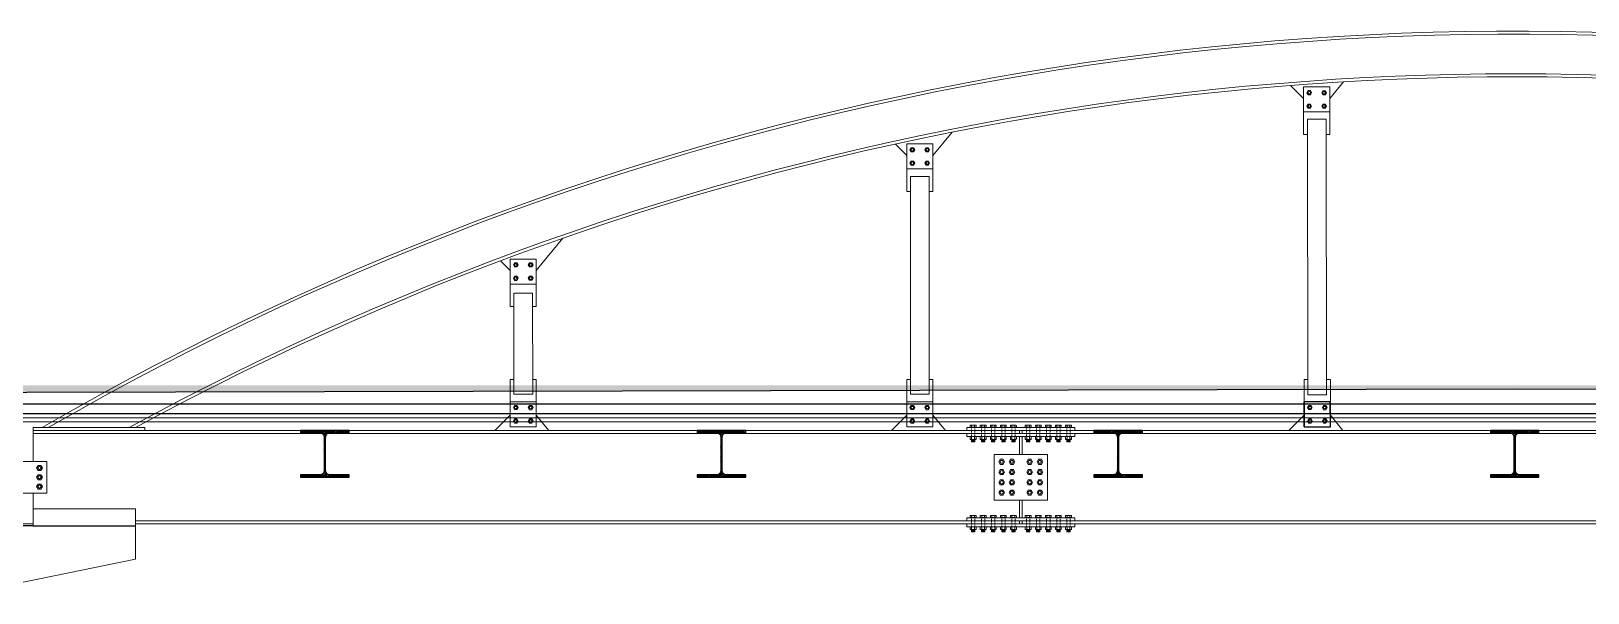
# Model space of a CAD drawing. Header units: millimetres. Extents: x -6949 to 305728, y -55091 to 76684.
# Drawn here: x 174676 to 183017, y 73673 to 76684 of the extents above; entities that cross this region are included whole.
import ezdxf

# ---------------------------------------------------------------- set-up
doc = ezdxf.new("R2010")
doc.units = ezdxf.units.MM
doc.linetypes.add('Tratto', pattern=[6.35, 3.175, -3.175])
doc.layers.add('A-DETL-HDLN', color=7, linetype='Tratto', lineweight=18, true_color=0x00a600)
for name, color, linetype, lineweight in [('armatura', 1, 'Continuous', 15), ('bulloni', 5, 'Continuous', 18), ('piastra', 30, 'Continuous', 18), ('S-BEAM', 5, 'Continuous', 18), ('S-FSTN', 7, 'Continuous', 18), ('SEZIONI acciaio - Steel sections', 220, 'Continuous', 25), ('solaio2', 7, 'Continuous', 9)]:
    doc.layers.add(name, color=color, linetype=linetype, lineweight=lineweight)

# ---------------------------------------------------------------- blocks, each defined once
blk = doc.blocks.new('*U177')
h = blk.add_hatch()
h.set_pattern_fill('ANSI31', color=256, scale=2)
h.set_pattern_definition([(45, (-12757.2744, 46959.8686), (-4.4901281, 4.4901281), [])])
h.paths.add_polyline_path([(27.8, 112.5), (130, 112.5), (130, 125), (-130, 125), (-130, 112.5), (-27.8, 112.5, -0.414214), (-3.8, 88.5), (-3.8, 59), (3.8, 59), (3.8, 88.5, -0.414214)])
h.paths.add_polyline_path([(-3.8, 9), (3.8, 9), (3.8, 41), (-3.8, 41)])
h.paths.add_polyline_path([(3.8, -9), (-3.8, -9), (-3.8, -41), (3.8, -41)])
h.paths.add_polyline_path([(3.8, -59), (-3.8, -59), (-3.8, -88.5, -0.414214), (-27.8, -112.5), (-130, -112.5), (-130, -125), (130, -125), (130, -112.5), (27.8, -112.5, -0.414214), (3.8, -88.5)])
at = {"layer": 'SEZIONI acciaio - Steel sections'}
blk.add_lwpolyline([(130, 125), (-130, 125), (-130, 112.5), (-27.8, 112.5, -0.414214), (-3.8, 88.5), (-3.8, -88.5, -0.414214), (-27.8, -112.5), (-130, -112.5), (-130, -125), (130, -125), (130, -112.5), (27.8, -112.5, -0.414214), (3.8, -88.5), (3.8, 88.5, -0.414214), (27.8, 112.5), (130, 112.5)], format="xyb", close=True, dxfattribs=at)
blk = doc.blocks.new('*U178')
at = {"color": 0, "linetype": 'ByBlock', "lineweight": -2, "transparency": 16777216}
for p in [(0, 0), (2125, 0), (4250, 0), (6375, 0), (8500, 0), (10625, 0), (12750, 0), (14875, 0), (17000, 0)]:
    blk.add_blockref('*U177', p, dxfattribs=at)
blk = doc.blocks.new('*U185')
at = {"layer": 'bulloni'}
blk.add_lwpolyline([(-15.6, 0), (-7.8, -13.5), (7.8, -13.5), (15.6, 0), (7.8, 13.5), (-7.8, 13.5)], close=True, dxfattribs=at)
for radius in [9, 7.88]:
    blk.add_circle((0, 0), radius, dxfattribs=at)
blk = doc.blocks.new('*U186')
at = {"color": 0, "linetype": 'ByBlock', "lineweight": -2, "transparency": 16777216}
for p in [(0, 0), (55, 0), (0, -55), (55, -55), (0, -110), (0, -165), (55, -110), (55, -165)]:
    blk.add_blockref('*U185', p, dxfattribs=at)
blk = doc.blocks.new('*U187')
at = {"layer": 'bulloni'}
blk.add_lwpolyline([(-15.6, 0), (-7.8, -13.5), (7.8, -13.5), (15.6, 0), (7.8, 13.5), (-7.8, 13.5)], close=True, dxfattribs=at)
for radius in [9, 7.88]:
    blk.add_circle((0, 0), radius, dxfattribs=at)
blk = doc.blocks.new('*U188')
at = {"color": 0, "linetype": 'ByBlock', "lineweight": -2, "transparency": 16777216}
for p in [(0, 0), (55, 0), (0, -55), (55, -55), (0, -110), (0, -165), (55, -110), (55, -165)]:
    blk.add_blockref('*U187', p, dxfattribs=at)
blk = doc.blocks.new('*U189')
at = {"layer": 'bulloni'}
for p, q in [((-13.7, 44.3), (-15.6, 43.1)), ((-15.6, 43.1), (-15.6, 32.8)), ((15.6, 32.8), (-15.6, 32.8)), ((13.7, 44.3), (-13.7, 44.3)), ((-12.5, 32.8), (-12.5, 32.3)), ((12.5, 32.3), (-12.5, 32.3)), ((-7.8, 32.8), (-7.8, 43.1)), ((7.8, 43.1), (7.8, 32.8)), ((12.5, 32.8), (12.5, 32.3)), ((13.7, 44.3), (15.6, 43.1)), ((15.6, 43.1), (15.6, 32.8)), ((-13.7, -16.7), (-15.6, -17.9)), ((-15.6, -17.9), (-15.6, -30.4)), ((-13.7, -31.7), (-15.6, -30.4)), ((13.7, -16.7), (-13.7, -16.7)), ((13.7, -31.7), (-13.7, -31.7)), ((-9, -43.3), (-9, -31.7)), ((-8, -44.3), (-9, -43.3)), ((9, -43.3), (-9, -43.3)), ((8, -44.3), (-8, -44.3)), ((-7.8, -30.4), (-7.8, -17.9)), ((-6.5, -34.4), (6.5, -33.7)), ((-6.5, -39.4), (6.5, -38.7)), ((-5, -36.8), (5, -36.3)), ((-5, -41.8), (5, -41.3)), ((7.8, -17.9), (7.8, -30.4)), ((9, -43.3), (8, -44.3)), ((9, -43.3), (9, -31.7)), ((13.7, -16.7), (15.6, -17.9)), ((13.7, -31.7), (15.6, -30.4)), ((15.6, -17.9), (15.6, -30.4))]:
    blk.add_line(p, q, dxfattribs=at)
at = {"layer": 'bulloni', "linetype": 'Tratto'}
for points in [[(-9, -16.7), (-9, 31.3)], [(9, -16.7), (9, 31.3)]]:
    blk.add_lwpolyline(points, dxfattribs=at)
at = {"layer": 'bulloni'}
for centre, radius, start, end in [((-11.7, 37.6), 6.67, 54.26215, 125.73785), ((-10, 31.3), 1, 0, 90), ((0, 19.5), 24.8, 71.68582, 108.31418), ((11.7, 37.6), 6.67, 54.26215, 125.73785), ((10, 31.3), 1, 90, 180), ((-11.7, -23.4), 6.67, 54.26215, 125.73785), ((-11.7, -25), 6.67, 234.26215, 305.73785), ((0, -41.5), 24.8, 71.68582, 108.31418), ((0, -6.9), 24.8, 251.68582, 288.31418), ((11.7, -23.4), 6.67, 54.26215, 125.73785), ((11.7, -25), 6.67, 234.26215, 305.73785)]:
    blk.add_arc(centre, radius, start, end, dxfattribs=at)
blk = doc.blocks.new('*U180')
at = {"color": 0, "linetype": 'ByBlock', "lineweight": -2, "transparency": 16777216}
for p in [(0, 0), (54, 0), (108, 0), (162, 0), (216, 0)]:
    blk.add_blockref('*U189', p, dxfattribs=at)
blk = doc.blocks.new('*U181')
at = {"layer": 'bulloni'}
for p, q in [((-13.7, 44.3), (-15.6, 43.1)), ((-15.6, 43.1), (-15.6, 32.8)), ((15.6, 32.8), (-15.6, 32.8)), ((13.7, 44.3), (-13.7, 44.3)), ((-12.5, 32.8), (-12.5, 32.3)), ((12.5, 32.3), (-12.5, 32.3)), ((-7.8, 32.8), (-7.8, 43.1)), ((7.8, 43.1), (7.8, 32.8)), ((12.5, 32.8), (12.5, 32.3)), ((13.7, 44.3), (15.6, 43.1)), ((15.6, 43.1), (15.6, 32.8)), ((-13.7, -16.7), (-15.6, -17.9)), ((-15.6, -17.9), (-15.6, -30.4)), ((-13.7, -31.7), (-15.6, -30.4)), ((13.7, -16.7), (-13.7, -16.7)), ((13.7, -31.7), (-13.7, -31.7)), ((-9, -43.3), (-9, -31.7)), ((-8, -44.3), (-9, -43.3)), ((9, -43.3), (-9, -43.3)), ((8, -44.3), (-8, -44.3)), ((-7.8, -30.4), (-7.8, -17.9)), ((-6.5, -34.4), (6.5, -33.7)), ((-6.5, -39.4), (6.5, -38.7)), ((-5, -36.8), (5, -36.3)), ((-5, -41.8), (5, -41.3)), ((7.8, -17.9), (7.8, -30.4)), ((9, -43.3), (8, -44.3)), ((9, -43.3), (9, -31.7)), ((13.7, -16.7), (15.6, -17.9)), ((13.7, -31.7), (15.6, -30.4)), ((15.6, -17.9), (15.6, -30.4))]:
    blk.add_line(p, q, dxfattribs=at)
at = {"layer": 'bulloni', "linetype": 'Tratto'}
for points in [[(-9, -16.7), (-9, 31.3)], [(9, -16.7), (9, 31.3)]]:
    blk.add_lwpolyline(points, dxfattribs=at)
at = {"layer": 'bulloni'}
for centre, radius, start, end in [((-11.7, 37.6), 6.67, 54.26215, 125.73785), ((-10, 31.3), 1, 0, 90), ((0, 19.5), 24.8, 71.68582, 108.31418), ((11.7, 37.6), 6.67, 54.26215, 125.73785), ((10, 31.3), 1, 90, 180), ((-11.7, -23.4), 6.67, 54.26215, 125.73785), ((-11.7, -25), 6.67, 234.26215, 305.73785), ((0, -41.5), 24.8, 71.68582, 108.31418), ((0, -6.9), 24.8, 251.68582, 288.31418), ((11.7, -23.4), 6.67, 54.26215, 125.73785), ((11.7, -25), 6.67, 234.26215, 305.73785)]:
    blk.add_arc(centre, radius, start, end, dxfattribs=at)
blk = doc.blocks.new('*U182')
at = {"color": 0, "linetype": 'ByBlock', "lineweight": -2, "transparency": 16777216}
for p in [(0, 0), (54, 0), (108, 0), (162, 0), (216, 0)]:
    blk.add_blockref('*U181', p, dxfattribs=at)
blk = doc.blocks.new('*U179')
at = {"layer": 'bulloni'}
for p, q in [((-13.7, 44.3), (-15.6, 43.1)), ((-15.6, 43.1), (-15.6, 32.8)), ((15.6, 32.8), (-15.6, 32.8)), ((13.7, 44.3), (-13.7, 44.3)), ((-12.5, 32.8), (-12.5, 32.3)), ((12.5, 32.3), (-12.5, 32.3)), ((-7.8, 32.8), (-7.8, 43.1)), ((7.8, 43.1), (7.8, 32.8)), ((12.5, 32.8), (12.5, 32.3)), ((13.7, 44.3), (15.6, 43.1)), ((15.6, 43.1), (15.6, 32.8)), ((-13.7, -16.7), (-15.6, -17.9)), ((-15.6, -17.9), (-15.6, -30.4)), ((-13.7, -31.7), (-15.6, -30.4)), ((13.7, -16.7), (-13.7, -16.7)), ((13.7, -31.7), (-13.7, -31.7)), ((-9, -43.3), (-9, -31.7)), ((-8, -44.3), (-9, -43.3)), ((9, -43.3), (-9, -43.3)), ((8, -44.3), (-8, -44.3)), ((-7.8, -30.4), (-7.8, -17.9)), ((-6.5, -34.4), (6.5, -33.7)), ((-6.5, -39.4), (6.5, -38.7)), ((-5, -36.8), (5, -36.3)), ((-5, -41.8), (5, -41.3)), ((7.8, -17.9), (7.8, -30.4)), ((9, -43.3), (8, -44.3)), ((9, -43.3), (9, -31.7)), ((13.7, -16.7), (15.6, -17.9)), ((13.7, -31.7), (15.6, -30.4)), ((15.6, -17.9), (15.6, -30.4))]:
    blk.add_line(p, q, dxfattribs=at)
at = {"layer": 'bulloni', "linetype": 'Tratto'}
for points in [[(-9, -16.7), (-9, 31.3)], [(9, -16.7), (9, 31.3)]]:
    blk.add_lwpolyline(points, dxfattribs=at)
at = {"layer": 'bulloni'}
for centre, radius, start, end in [((-11.7, 37.6), 6.67, 54.26215, 125.73785), ((-10, 31.3), 1, 0, 90), ((0, 19.5), 24.8, 71.68582, 108.31418), ((11.7, 37.6), 6.67, 54.26215, 125.73785), ((10, 31.3), 1, 90, 180), ((-11.7, -23.4), 6.67, 54.26215, 125.73785), ((-11.7, -25), 6.67, 234.26215, 305.73785), ((0, -41.5), 24.8, 71.68582, 108.31418), ((0, -6.9), 24.8, 251.68582, 288.31418), ((11.7, -23.4), 6.67, 54.26215, 125.73785), ((11.7, -25), 6.67, 234.26215, 305.73785)]:
    blk.add_arc(centre, radius, start, end, dxfattribs=at)
blk = doc.blocks.new('*U190')
at = {"color": 0, "linetype": 'ByBlock', "lineweight": -2, "transparency": 16777216}
for p in [(0, 0), (54, 0), (108, 0), (162, 0), (216, 0)]:
    blk.add_blockref('*U179', p, dxfattribs=at)
blk = doc.blocks.new('*U184')
at = {"layer": 'bulloni'}
for p, q in [((-13.7, 44.3), (-15.6, 43.1)), ((-15.6, 43.1), (-15.6, 32.8)), ((15.6, 32.8), (-15.6, 32.8)), ((13.7, 44.3), (-13.7, 44.3)), ((-12.5, 32.8), (-12.5, 32.3)), ((12.5, 32.3), (-12.5, 32.3)), ((-7.8, 32.8), (-7.8, 43.1)), ((7.8, 43.1), (7.8, 32.8)), ((12.5, 32.8), (12.5, 32.3)), ((13.7, 44.3), (15.6, 43.1)), ((15.6, 43.1), (15.6, 32.8)), ((-13.7, -16.7), (-15.6, -17.9)), ((-15.6, -17.9), (-15.6, -30.4)), ((-13.7, -31.7), (-15.6, -30.4)), ((13.7, -16.7), (-13.7, -16.7)), ((13.7, -31.7), (-13.7, -31.7)), ((-9, -43.3), (-9, -31.7)), ((-8, -44.3), (-9, -43.3)), ((9, -43.3), (-9, -43.3)), ((8, -44.3), (-8, -44.3)), ((-7.8, -30.4), (-7.8, -17.9)), ((-6.5, -34.4), (6.5, -33.7)), ((-6.5, -39.4), (6.5, -38.7)), ((-5, -36.8), (5, -36.3)), ((-5, -41.8), (5, -41.3)), ((7.8, -17.9), (7.8, -30.4)), ((9, -43.3), (8, -44.3)), ((9, -43.3), (9, -31.7)), ((13.7, -16.7), (15.6, -17.9)), ((13.7, -31.7), (15.6, -30.4)), ((15.6, -17.9), (15.6, -30.4))]:
    blk.add_line(p, q, dxfattribs=at)
at = {"layer": 'bulloni', "linetype": 'Tratto'}
for points in [[(-9, -16.7), (-9, 31.3)], [(9, -16.7), (9, 31.3)]]:
    blk.add_lwpolyline(points, dxfattribs=at)
at = {"layer": 'bulloni'}
for centre, radius, start, end in [((-11.7, 37.6), 6.67, 54.26215, 125.73785), ((-10, 31.3), 1, 0, 90), ((0, 19.5), 24.8, 71.68582, 108.31418), ((11.7, 37.6), 6.67, 54.26215, 125.73785), ((10, 31.3), 1, 90, 180), ((-11.7, -23.4), 6.67, 54.26215, 125.73785), ((-11.7, -25), 6.67, 234.26215, 305.73785), ((0, -41.5), 24.8, 71.68582, 108.31418), ((0, -6.9), 24.8, 251.68582, 288.31418), ((11.7, -23.4), 6.67, 54.26215, 125.73785), ((11.7, -25), 6.67, 234.26215, 305.73785)]:
    blk.add_arc(centre, radius, start, end, dxfattribs=at)
blk = doc.blocks.new('*U183')
at = {"color": 0, "linetype": 'ByBlock', "lineweight": -2, "transparency": 16777216}
for p in [(0, 0), (54, 0), (108, 0), (162, 0), (216, 0)]:
    blk.add_blockref('*U184', p, dxfattribs=at)
blk = doc.blocks.new('*U556')
at = {"layer": 'bulloni'}
blk.add_lwpolyline([(-15.6, 0), (-7.8, -13.5), (7.8, -13.5), (15.6, 0), (7.8, 13.5), (-7.8, 13.5)], close=True, dxfattribs=at)
for radius in [9, 7.88]:
    blk.add_circle((0, 0), radius, dxfattribs=at)
blk = doc.blocks.new('*U557')
at = {"color": 0, "linetype": 'ByBlock', "lineweight": -2, "transparency": 16777216}
for p in [(0, 0), (0, -50), (0, -100)]:
    blk.add_blockref('*U556', p, dxfattribs=at)

msp = doc.modelspace()

# ---------------------------------------------------------------- hatches: boundary and pattern name
at = {"layer": 'S-FSTN', "true_color": 0xc7c8ca}
h = msp.add_hatch(dxfattribs=at)
h.set_pattern_fill('GRAVEL', color=9, scale=4.4)
h.set_pattern_definition([(228.012788, (116851.094, 98563.538), (-894.0800001, -1005.8399999), [15.03574, -1488.54128]), (184.969741, (116841.0353, 98552.362), (1341.11999947, 111.76000637), [25.80181, -2554.37815]), (132.510447, (116815.3305, 98550.127), (1117.60000047, -1229.35999957), [18.19319, -1801.1278]), (267.273689, (116771.744, 98522.187), (111.76000023, 2235.2), [23.4962, -2326.12325]), (292.833654, (116770.6265, 98498.717), (-558.80000005, 1341.11999998), [23.03988, -2280.95154]), (357.273689, (116779.5673, 98477.483), (-2235.2, 111.76000023), [23.4962, -2326.12325]), (37.6942405, (116803.037, 98476.365), (-1452.87999994, -1117.60000008), [31.07252, -3076.17707]), (72.2553284, (116827.624, 98495.3644), (782.3200002, 2458.71999993), [29.33566, -2904.23129]), (121.4295656, (116836.565, 98523.3044), (-894.08000013, 1452.87999992), [23.57577, -2334.00401]), (175.236358, (116824.271, 98543.421), (1229.36, -111.7600002), [26.91538, -1318.85323]), (222.397438, (116797.449, 98545.6564), (-1341.11999996, -1229.36000005), [34.80743, -3445.93799]), (138.814075, (116882.386, 98521.069), (-782.32, 670.56), [11.8802, -1176.1449]), (171.4692344, (116873.4457, 98528.8924), (1452.88000004, -223.51999975), [22.60201, -2237.60412]), (225, (116851.09, 98532.245), (-2e-14, -111.76), [15.80521, -142.2473]), (203.19859, (116843.27, 98545.656), (558.8, 223.52), [8.51142, -842.62738]), (291.80141, (116835.447, 98542.304), (-111.76, 335.28), [12.03689, -589.80913]), (30.963757, (116839.918, 98531.128), (335.28, 223.52), [19.55007, -632.11712]), (161.56505, (116856.68, 98541.186), (223.52, -111.76), [14.13663, -339.27952]), (16.38954, (116770.6265, 98542.3036), (1117.6, 335.28), [19.80387, -1960.58837]), (70.346176, (116789.626, 98547.8916), (-447.04000004, -1229.36), [16.61435, -1644.81749]), (293.19859, (116856.682, 98563.538), (-223.52, 558.8), [17.02272, -834.11608]), (343.61046, (116863.387, 98547.8916), (-1117.60000002, 335.2799999), [19.80387, -1960.58837]), (339.443955, (116770.626, 98473.012), (-558.8, 223.52), [19.09755, -935.78031]), (294.775141, (116788.508, 98466.307), (-558.8000007, 1229.3599997), [16.00157, -1584.15811]), (66.80141, (116857.8, 98451.778), (223.52, 558.8), [17.02272, -834.11608]), (17.354025, (116864.505, 98467.4244), (-1452.87999997, -447.0400001), [18.73444, -1854.70454]), (69.443955, (116803.037, 98451.778), (-223.52, -558.8), [9.54877, -945.32908]), (101.309932, (116851.094, 98451.778), (-111.76, 447.04), [5.69864, -564.16778]), (165.963757, (116849.976, 98457.366), (335.28, -111.76), [23.03988, -437.7584]), (186.009006, (116827.624, 98462.954), (1117.6, 111.76000006), [21.35175, -2113.82005]), (303.690068, (116839.918, 98521.07), (-111.76, 223.52), [16.11825, -386.83816]), (353.1572266, (116848.8585, 98507.658), (1899.92000001, -223.5199999), [28.1405, -2785.9044]), (60.945396, (116876.798, 98504.305), (-447.04, -782.32), [11.50636, -1139.13326]), (90, (116882.39, 98514.36), (-111.76, 111.76), [6.7056, -105.0544]), (120.256437, (116825.389, 98466.307), (447.03999995, -782.32), [15.52615, -1537.0934]), (48.012787, (116817.566, 98479.718), (894.0800001, 1005.8399999), [30.07149, -1473.50554]), (0, (116837.68, 98502.07), (111.76, 111.76), [29.0576, -82.7024]), (325.3048465, (116866.74, 98502.07), (1117.6000004, -782.3199994), [17.67082, -1749.40994]), (254.054604, (116881.269, 98492.012), (-111.76, -447.04), [16.27248, -797.3526]), (207.6459754, (116876.7985, 98476.365), (-2123.44000008, -1117.59999985), [26.49438, -2622.94843]), (175.426079, (116853.329, 98464.0716), (-1452.88, 111.76), [28.0293, -2774.89724])])
h.paths.add_polyline_path([(182624.8074, 74765.4226), (200165.0843, 74725.4242), (200165.7714, 74725.4242), (200165.8626, 74785.4212), (165083.1564, 74785.4212), (165083.8891, 74725.4227)])

# ---------------------------------------------------------------- linework, layer by layer
for p, q in [((200165.7714, 74685.4225), (165083.7523, 74685.4225)), ((181497.3077, 74563.4224), (181497.3077, 74697.4224))]:
    msp.add_line(p, q)
for points in [[(200165.817, 74685.4225), (200165.817, 74725.4225), (182624.8074, 74765.4226), (165083.8891, 74725.4227), (165083.7979, 74685.4225)], [(181636.8907, 74697.4235), (181497.3077, 74697.4213), (181497.3077, 74563.4224), (181637.3077, 74563.4224), (181636.8907, 74697.4235), (181636.8907, 74697.4235)], [(174685.8162, 74033.4224), (174373.3071, 74033.4224)], [(174685.8162, 74033.4224), (175234.6465, 74033.4224)]]:
    msp.add_lwpolyline(points)
msp.add_lwpolyline([(200165.7714, 74685.4225), (165083.7979, 74685.4225), (165083.7979, 74635.4225), (200165.7714, 74635.4225)], close=True)
at = {"layer": 'A-DETL-HDLN'}
for p, q in [((178374.8077, 74543.4224), (180499.8077, 74543.4224)), ((180499.8077, 74543.4224), (182624.8077, 74543.4224))]:
    msp.add_line(p, q, dxfattribs=at)
at = {"layer": 'armatura'}
msp.add_lwpolyline([(165113.7979, 74612.4225), (200165.817, 74612.4225)], dxfattribs=at)
at = {"layer": 'bulloni'}
for points in [[(181511.0613, 76354.3221), (181517.4122, 76343.3221), (181530.1139, 76343.3221), (181536.4647, 76354.3221), (181530.1139, 76365.3221), (181517.4122, 76365.3221)], [(181616.3727, 76354.1667), (181609.9894, 76343.1855), (181597.2878, 76343.223), (181590.9694, 76354.2417), (181597.3527, 76365.2229), (181610.0544, 76365.1854)], [(181511.0613, 76282.356), (181517.4122, 76293.356), (181530.1139, 76293.356), (181536.4647, 76282.356), (181530.1139, 76271.356), (181517.4122, 76271.356)], [(181616.3727, 76282.5114), (181609.9894, 76293.4926), (181597.2878, 76293.4551), (181590.9694, 76282.4364), (181597.3527, 76271.4552), (181610.0544, 76271.4927)], [(179384.6057, 76048.6421), (179390.9565, 76037.6421), (179403.6582, 76037.6421), (179410.0091, 76048.6421), (179403.6582, 76059.6421), (179390.9565, 76059.6421)], [(179384.6057, 75976.6759), (179390.9565, 75987.6759), (179403.6582, 75987.6759), (179410.0091, 75976.6759), (179403.6582, 75965.6759), (179390.9565, 75965.6759)], [(179489.9171, 76048.4866), (179483.5338, 76037.5054), (179470.8321, 76037.5429), (179464.5138, 76048.5616), (179470.8971, 76059.5428), (179483.5988, 76059.5053)], [(179489.9171, 75976.8314), (179483.5338, 75987.8126), (179470.8321, 75987.7751), (179464.5138, 75976.7564), (179470.8971, 75965.7752), (179483.5988, 75965.8127)], [(177259.6057, 75431.5982), (177265.9565, 75420.5982), (177278.6582, 75420.5982), (177285.0091, 75431.5982), (177278.6582, 75442.5982), (177265.9565, 75442.5982)], [(177364.9171, 75431.4427), (177358.5338, 75420.4615), (177345.8321, 75420.499), (177339.5138, 75431.5177), (177345.8971, 75442.4989), (177358.5988, 75442.4614)], [(177259.6057, 75359.632), (177265.9565, 75370.632), (177278.6582, 75370.632), (177285.0091, 75359.632), (177278.6582, 75348.632), (177265.9565, 75348.632)], [(177364.9171, 75359.7874), (177358.5338, 75370.7686), (177345.8321, 75370.7311), (177339.5138, 75359.7124), (177345.8971, 75348.7312), (177358.5988, 75348.7687)], [(177259.6057, 74666.5143), (177265.9565, 74655.5143), (177278.6582, 74655.5143), (177285.0091, 74666.5143), (177278.6582, 74677.5143), (177265.9565, 74677.5143)], [(177364.9171, 74666.3588), (177358.5338, 74655.3776), (177345.8321, 74655.4151), (177339.5138, 74666.4338), (177345.8971, 74677.415), (177358.5988, 74677.3775)], [(179384.6062, 74666.5143), (179390.957, 74655.5143), (179403.6587, 74655.5143), (179410.0096, 74666.5143), (179403.6587, 74677.5143), (179390.957, 74677.5143)], [(179489.9176, 74666.3588), (179483.5343, 74655.3776), (179470.8326, 74655.4151), (179464.5143, 74666.4338), (179470.8976, 74677.415), (179483.5993, 74677.3775)], [(181514.6059, 74666.5143), (181520.9567, 74655.5143), (181533.6584, 74655.5143), (181540.0093, 74666.5143), (181533.6584, 74677.5143), (181520.9567, 74677.5143)], [(181619.9173, 74666.3588), (181613.534, 74655.3776), (181600.8323, 74655.4151), (181594.514, 74666.4338), (181600.8973, 74677.415), (181613.5989, 74677.3775)], [(177259.6057, 74594.5481), (177265.9565, 74605.5481), (177278.6582, 74605.5481), (177285.0091, 74594.5481), (177278.6582, 74583.5481), (177265.9565, 74583.5481)], [(177364.9171, 74594.7036), (177358.5338, 74605.6848), (177345.8321, 74605.6473), (177339.5138, 74594.6286), (177345.8971, 74583.6474), (177358.5988, 74583.6849)], [(179384.6062, 74594.5481), (179390.957, 74605.5481), (179403.6587, 74605.5481), (179410.0096, 74594.5481), (179403.6587, 74583.5481), (179390.957, 74583.5481)], [(179489.9176, 74594.7036), (179483.5343, 74605.6848), (179470.8326, 74605.6473), (179464.5143, 74594.6286), (179470.8976, 74583.6474), (179483.5993, 74583.6849)], [(181514.6059, 74594.5481), (181520.9567, 74605.5481), (181533.6584, 74605.5481), (181540.0093, 74594.5481), (181533.6584, 74583.5481), (181520.9567, 74583.5481)], [(181619.9173, 74594.7036), (181613.534, 74605.6848), (181600.8323, 74605.6473), (181594.514, 74594.6286), (181600.8973, 74583.6474), (181613.5989, 74583.6849)]]:
    msp.add_lwpolyline(points, close=True, dxfattribs=at)
for centre, radius in [((181523.763, 76354.3221), 7.3333), ((181523.763, 76354.3221), 6.4167), ((181603.6711, 76354.2042), 7.3333), ((181603.6711, 76354.2042), 6.4167), ((181523.763, 76282.356), 7.3333), ((181523.763, 76282.356), 6.4167), ((181603.6711, 76282.4739), 7.3333), ((181603.6711, 76282.4739), 6.4167), ((179397.3074, 76048.6421), 7.3333), ((179397.3074, 76048.6421), 6.4167), ((179477.2154, 76048.5241), 7.3333), ((179477.2154, 76048.5241), 6.4167), ((179397.3074, 75976.6759), 7.3333), ((179397.3074, 75976.6759), 6.4167), ((179477.2154, 75976.7939), 7.3333), ((179477.2154, 75976.7939), 6.4167), ((177272.3074, 75431.5982), 7.3333), ((177272.3074, 75431.5982), 6.4167), ((177352.2154, 75431.4802), 7.3333), ((177352.2154, 75431.4802), 6.4167), ((177272.3074, 75359.632), 7.3333), ((177272.3074, 75359.632), 6.4167), ((177352.2154, 75359.7499), 7.3333), ((177352.2154, 75359.7499), 6.4167), ((177272.3074, 74666.5143), 7.3333), ((177272.3074, 74666.5143), 6.4167), ((177352.2154, 74666.3963), 7.3333), ((177352.2154, 74666.3963), 6.4167), ((179397.3079, 74666.5143), 7.3333), ((179397.3079, 74666.5143), 6.4167), ((179477.2159, 74666.3963), 7.3333), ((179477.2159, 74666.3963), 6.4167), ((181527.3076, 74666.5143), 7.3333), ((181527.3076, 74666.5143), 6.4167), ((181607.2156, 74666.3963), 7.3333), ((181607.2156, 74666.3963), 6.4167), ((177272.3074, 74594.5481), 7.3333), ((177272.3074, 74594.5481), 6.4167), ((177352.2154, 74594.6661), 7.3333), ((177352.2154, 74594.6661), 6.4167), ((179397.3079, 74594.5481), 7.3333), ((179397.3079, 74594.5481), 6.4167), ((179477.2159, 74594.6661), 7.3333), ((179477.2159, 74594.6661), 6.4167), ((181527.3076, 74594.5481), 7.3333), ((181527.3076, 74594.5481), 6.4167), ((181607.2156, 74594.6661), 7.3333), ((181607.2156, 74594.6661), 6.4167)]:
    msp.add_circle(centre, radius, dxfattribs=at)
at = {"layer": 'piastra'}
for points in [[(181633.6667, 76323.3724), (181633.7633, 76323.3724), (181706.9376, 76412.654)], [(181493.8596, 76323.3724), (181493.7633, 76323.3724), (181424.0692, 76393.2275)], [(181633.5546, 76251.1957), (181493.9717, 76251.1979), (181493.7631, 76385.4813), (181633.7631, 76385.4813), (181633.5546, 76251.1957), (181633.5546, 76251.1957)], [(181493.7633, 76323.3724), (181493.8596, 76323.3724)], [(181633.7633, 76323.3724), (181633.6667, 76323.3724)], [(181513.7633, 76131.2302), (181493.7633, 76131.2302), (181493.7633, 76313.3724), (181493.8751, 76313.3724)], [(181633.6512, 76313.3724), (181633.7633, 76313.3724), (181633.7633, 76131.2302), (181613.7633, 76131.2302)], [(179367.4039, 76017.6924), (179367.3077, 76017.6924), (179305.6805, 76079.4619)], [(179507.099, 75945.5157), (179367.516, 75945.5179), (179367.3075, 76079.8012), (179507.3075, 76079.8012), (179507.099, 75945.5157), (179507.099, 75945.5157)], [(179507.2111, 76017.6924), (179507.3077, 76017.6924), (179610.1561, 76143.18)], [(179367.3077, 76017.6924), (179367.4039, 76017.6924)], [(179387.3077, 75825.5502), (179367.3077, 75825.5502), (179367.3077, 76007.6924), (179367.4195, 76007.6924)], [(179507.1955, 76007.6924), (179507.3077, 76007.6924), (179507.3077, 75825.5502), (179487.3077, 75825.5502)], [(179507.3077, 76017.6924), (179507.2111, 76017.6924)], [(177382.2111, 75400.6484), (177382.3077, 75400.6484), (177524.8892, 75574.6152)], [(177242.4039, 75400.6484), (177242.3077, 75400.6484), (177189.8682, 75453.2091)], [(177382.099, 75328.4718), (177242.516, 75328.4739), (177242.3075, 75462.7573), (177382.3075, 75462.7573), (177382.099, 75328.4718), (177382.099, 75328.4718)], [(177242.3077, 75400.6484), (177242.4039, 75400.6484)], [(177262.3077, 75208.5062), (177242.3077, 75208.5062), (177242.3077, 75390.6484), (177242.4195, 75390.6484)], [(177382.1955, 75390.6484), (177382.3077, 75390.6484), (177382.3077, 75208.5062), (177362.3077, 75208.5062)], [(177382.3077, 75400.6484), (177382.2111, 75400.6484)], [(177262.3077, 74817.7068), (177242.3077, 74817.7068), (177242.3077, 74635.5646), (177242.4039, 74635.5646)], [(177382.2111, 74635.5646), (177382.3077, 74635.5646), (177382.3077, 74817.7068), (177362.3077, 74817.7068)], [(179387.3077, 74817.7068), (179367.3077, 74817.7068), (179367.3077, 74635.5646), (179367.4044, 74635.5646)], [(179507.2116, 74635.5646), (179507.3077, 74635.5646), (179507.3077, 74817.7068), (179487.3077, 74817.7068)], [(181517.3074, 74817.7068), (181497.3074, 74817.7068), (181497.3074, 74635.5646), (181497.4041, 74635.5646)], [(181517.3077, 74817.7068), (181497.3077, 74817.7068), (181497.3077, 74635.5646), (181497.4041, 74635.5646)], [(181637.2113, 74635.5646), (181637.3074, 74635.5646), (181637.3074, 74817.7068), (181617.3074, 74817.7068)], [(181637.2113, 74635.5646), (181637.3077, 74635.5646), (181637.3077, 74817.7068), (181617.3077, 74817.7068)], [(177382.099, 74563.3879), (177242.516, 74563.3901), (177242.3075, 74697.6734), (177382.3075, 74697.6734), (177382.099, 74563.3879), (177382.099, 74563.3879)], [(179507.0995, 74563.3879), (179367.5165, 74563.3901), (179367.308, 74697.6734), (179507.308, 74697.6734), (179507.0995, 74563.3879), (179507.0995, 74563.3879)], [(181637.0992, 74563.3879), (181497.5162, 74563.3901), (181497.3077, 74697.6734), (181637.3077, 74697.6734), (181637.0992, 74563.3879), (181637.0992, 74563.3879)], [(177242.4195, 74625.5646), (177242.3077, 74625.5646), (177160.3548, 74543.4224)], [(177242.3077, 74625.5646), (177242.4195, 74625.5646)], [(177382.3077, 74625.5646), (177382.1955, 74625.5646)], [(177382.1955, 74625.5646), (177382.3077, 74625.5646), (177449.6306, 74543.4224)], [(179367.42, 74625.5646), (179367.3077, 74625.5646), (179285.3548, 74543.4224)], [(179367.42, 74625.5646), (179367.3082, 74625.5646), (179285.3553, 74543.4224)], [(179367.3077, 74625.5646), (179367.42, 74625.5646)], [(179507.3077, 74625.5646), (179507.196, 74625.5646)], [(179507.3082, 74625.5646), (179507.196, 74625.5646)], [(179507.196, 74625.5646), (179507.3077, 74625.5646), (179574.6306, 74543.4224)], [(181497.4197, 74625.5646), (181497.3077, 74625.5646), (181415.3548, 74543.4224)], [(181497.3077, 74625.5646), (181497.4197, 74625.5646)], [(181637.3077, 74625.5646), (181637.1957, 74625.5646)], [(181637.1957, 74625.5646), (181637.3077, 74625.5646), (181704.6306, 74543.4224)]]:
    msp.add_lwpolyline(points, dxfattribs=at)
for points in [[(174685.8162, 74559.4225), (175285.8162, 74559.4225), (175285.8162, 74543.4225), (174685.8162, 74543.4225)], [(180267.9696, 74543.4224), (179688.9844, 74543.4224), (179688.9844, 74559.4224), (180267.9696, 74559.4224)], [(180267.9696, 74511.4224), (179688.9844, 74511.4224), (179688.9844, 74527.4224), (180267.9696, 74527.4224)], [(180120.9844, 74415.9224), (179835.9696, 74415.9224), (179835.9696, 74170.9224), (180120.9844, 74170.9224)], [(174590.8152, 74378.4225), (174760.8172, 74378.4225), (174760.8172, 74208.4225), (174590.8152, 74208.4225)], [(180267.9696, 74075.4224), (179688.9844, 74075.4224), (179688.9844, 74059.4224), (180267.9696, 74059.4224)], [(180267.9696, 74043.4224), (179688.9844, 74043.4224), (179688.9844, 74027.4224), (180267.9696, 74027.4224)]]:
    msp.add_lwpolyline(points, close=True, dxfattribs=at)
msp.add_lwpolyline([(174353.3071, 73673.4224), (174353.3071, 74013.4224, -0.414213562), (174373.3071, 74033.4224), (175234.6465, 74033.4224), (175234.6465, 73853.4224), (174353.3071, 73673.4224)], format="xyb", dxfattribs=at)
at = {"layer": 'S-BEAM'}
for points in [[(181513.7633, 76213.3724), (181613.7633, 76213.3724), (181617.0992, 74735.5657), (181517.0992, 74735.5657), (181513.7633, 76213.3724)], [(179387.3077, 75905.5502), (179487.3077, 75905.5502), (179487.3077, 74738.5034), (179387.3077, 74738.5034), (179387.3077, 75905.5502)], [(177261.2992, 75280.6473), (177362.8992, 75280.6473), (177363.1077, 74737.7068), (177261.5077, 74737.7068), (177261.2992, 75280.6473)], [(174685.8162, 74543.4225), (174685.8162, 74378.4225)], [(179970.9696, 74527.4224), (179970.9696, 74543.4224)], [(179970.9696, 74415.9224), (179970.9696, 74511.4224)], [(179985.9696, 74527.4224), (179985.9696, 74543.4224)], [(179985.9696, 74415.9224), (179985.9696, 74511.4224)], [(174685.8162, 74208.4225), (174685.8162, 74059.4225)], [(179970.9696, 74075.4224), (179970.9696, 74170.9224)], [(179985.9696, 74075.4224), (179985.9696, 74170.9224)], [(174685.8162, 74123.4224), (175234.6465, 74123.4224), (175234.6465, 74033.4224)], [(174685.8162, 74123.1725), (174685.8162, 74033.4224)], [(175234.6465, 74059.4224), (190014.9683, 74059.4224), (190014.9683, 74043.4224), (175234.6465, 74043.4224)], [(179970.9696, 74043.4224), (179970.9696, 74059.4224)], [(179985.9696, 74043.4224), (179985.9696, 74059.4224)]]:
    msp.add_lwpolyline(points, dxfattribs=at)
for points in [[(174685.8162, 74543.4224), (190563.7987, 74543.4224), (190563.7987, 74527.4224), (174685.8162, 74527.4224)], [(174373.3071, 74043.4225), (174685.8162, 74043.4225), (174685.8162, 74033.4224), (174373.3071, 74033.4224)]]:
    msp.add_lwpolyline(points, close=True, dxfattribs=at)
for radius, start, end in [(15706.0534, 80.37270896, 120.1516114), (15690.0534, 80.37279498, 120.05087583), (15477.5137, 80.37395465, 118.66165128), (15461.5137, 80.37404324, 118.55299275)]:
    msp.add_arc((182624.8074, 60978.4089), radius, start, end, dxfattribs=at)
at = {"layer": 'solaio2'}
msp.add_lwpolyline([(200165.817, 74590.4225), (165083.7979, 74590.4225)], dxfattribs=at)

# ---------------------------------------------------------------- block references
for name, p in [('*U182', (179722.9844, 74528.108)), ('*U178', (174124.8071, 74418.4225)), ('*U188', (179875.9696, 74375.9224)), ('*U183', (179722.9844, 74044.108))]:
    msp.add_blockref(name, p)
at = {"xscale": -1}
for name, p in [('*U180', (180233.9696, 74528.108)), ('*U557', (174720.8172, 74343.4225)), ('*U186', (180080.9844, 74375.9224)), ('*U190', (180233.9696, 74044.108))]:
    msp.add_blockref(name, p, dxfattribs=at)

doc.saveas('drawing.dxf')
